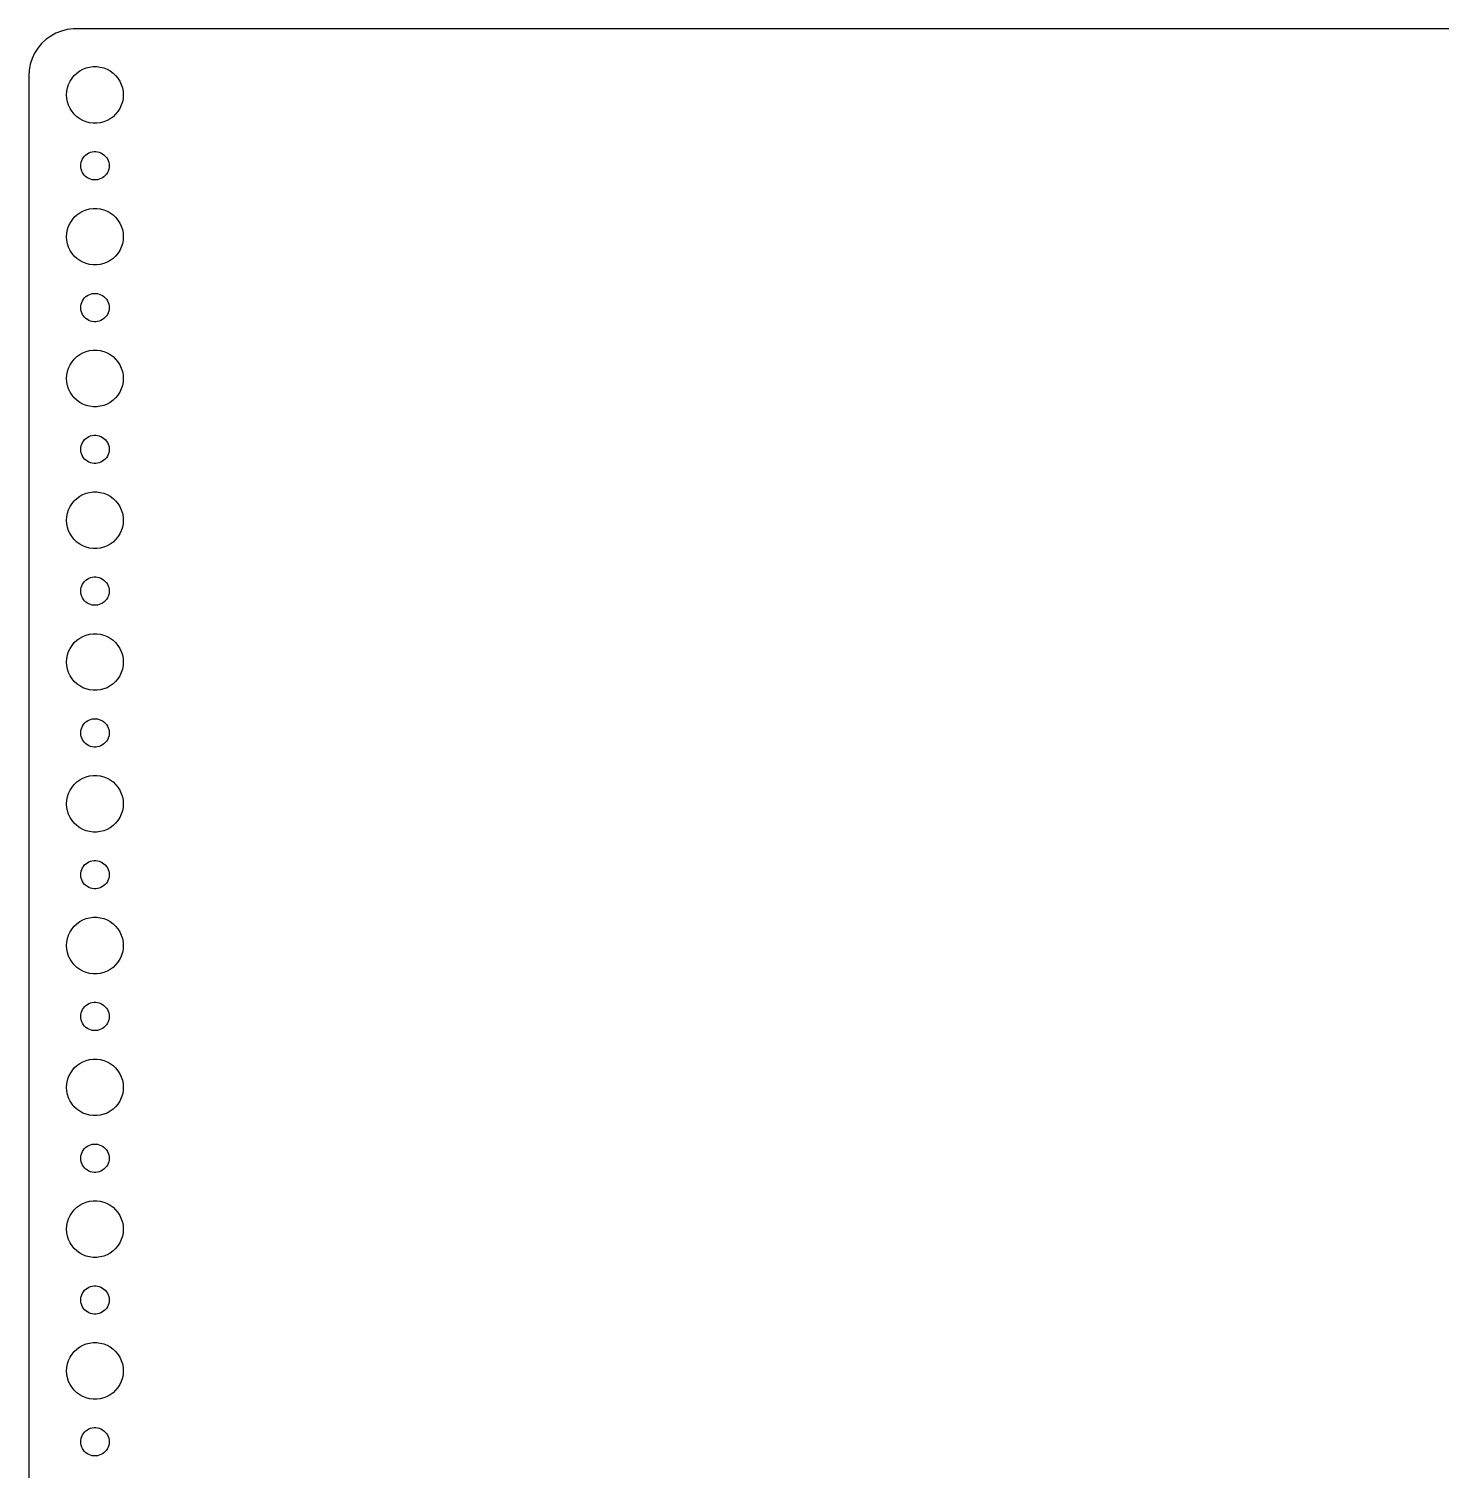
# Model space of a CAD drawing. Header units: metres. Extents: x -150 to 150, y -149 to 149.
# Drawn here: x -149.5 to 0, y -3 to 149.5 of the extents above; entities that cross this region are included whole.
import ezdxf

# ---------------------------------------------------------------- set-up
doc = ezdxf.new("R2010")
doc.units = ezdxf.units.M

msp = doc.modelspace()

# ---------------------------------------------------------------- linework, layer by layer
for p, q in [((-144.814, 149.49), (-145.437, 149.411)), ((144.814, 149.49), (-144.814, 149.49)), ((-148.145, 147.923), (-148.545, 147.439)), ((-147.687, 148.353), (-148.145, 147.923)), ((-147.179, 148.722), (-147.687, 148.353)), ((-146.629, 149.024), (-147.179, 148.722)), ((-146.045, 149.255), (-146.629, 149.024)), ((-145.437, 149.411), (-146.045, 149.255)), ((-148.882, 146.909), (-149.149, 146.341)), ((-148.545, 147.439), (-148.882, 146.909)), ((-149.461, 145.127), (-149.5, 144.5)), ((-149.343, 145.743), (-149.461, 145.127)), ((-149.149, 146.341), (-149.343, 145.743)), ((-144.412, 144.812), (-144.107, 145.033)), ((-144.107, 145.033), (-143.777, 145.214)), ((-143.777, 145.214), (-143.427, 145.353)), ((-143.427, 145.353), (-143.062, 145.447)), ((-143.062, 145.447), (-142.688, 145.494)), ((-142.688, 145.494), (-142.312, 145.494)), ((-142.312, 145.494), (-141.938, 145.447)), ((-141.938, 145.447), (-141.573, 145.353)), ((-141.573, 145.353), (-141.223, 145.214)), ((-141.223, 145.214), (-140.893, 145.033)), ((-140.893, 145.033), (-140.588, 144.812)), ((-149.5, 144.5), (-149.5, -144.5)), ((-145.406, 143.246), (-145.289, 143.604)), ((-145.289, 143.604), (-145.129, 143.945)), ((-145.129, 143.945), (-144.927, 144.263)), ((-144.927, 144.263), (-144.687, 144.554)), ((-144.687, 144.554), (-144.412, 144.812)), ((-140.588, 144.812), (-140.313, 144.554)), ((-140.313, 144.554), (-140.073, 144.263)), ((-140.073, 144.263), (-139.871, 143.945)), ((-139.871, 143.945), (-139.711, 143.604)), ((-139.711, 143.604), (-139.594, 143.246)), ((-145.5, 142.5), (-145.476, 142.876)), ((-145.476, 142.124), (-145.5, 142.5)), ((-145.476, 142.876), (-145.406, 143.246)), ((-145.406, 141.754), (-145.476, 142.124)), ((-139.594, 143.246), (-139.524, 142.876)), ((-139.524, 142.124), (-139.594, 141.754)), ((-139.524, 142.876), (-139.5, 142.5)), ((-139.5, 142.5), (-139.524, 142.124)), ((-145.289, 141.396), (-145.406, 141.754)), ((-145.129, 141.055), (-145.289, 141.396)), ((-144.927, 140.737), (-145.129, 141.055)), ((-144.687, 140.446), (-144.927, 140.737)), ((-144.412, 140.188), (-144.687, 140.446)), ((-140.313, 140.446), (-140.588, 140.188)), ((-140.073, 140.737), (-140.313, 140.446)), ((-139.871, 141.055), (-140.073, 140.737)), ((-139.711, 141.396), (-139.871, 141.055)), ((-139.594, 141.754), (-139.711, 141.396)), ((-144.107, 139.967), (-144.412, 140.188)), ((-143.777, 139.786), (-144.107, 139.967)), ((-143.427, 139.647), (-143.777, 139.786)), ((-143.062, 139.553), (-143.427, 139.647)), ((-142.688, 139.506), (-143.062, 139.553)), ((-142.312, 139.506), (-142.688, 139.506)), ((-141.938, 139.553), (-142.312, 139.506)), ((-141.573, 139.647), (-141.938, 139.553)), ((-141.223, 139.786), (-141.573, 139.647)), ((-140.893, 139.967), (-141.223, 139.786)), ((-140.588, 140.188), (-140.893, 139.967)), ((-143.895, 135.552), (-143.814, 135.723)), ((-143.814, 135.723), (-143.714, 135.882)), ((-143.714, 135.882), (-143.593, 136.027)), ((-143.593, 136.027), (-143.456, 136.156)), ((-143.456, 136.156), (-143.304, 136.266)), ((-143.304, 136.266), (-143.139, 136.357)), ((-143.139, 136.357), (-142.964, 136.427)), ((-142.964, 136.427), (-142.781, 136.473)), ((-142.781, 136.473), (-142.594, 136.497)), ((-142.594, 136.497), (-142.406, 136.497)), ((-142.406, 136.497), (-142.219, 136.473)), ((-142.219, 136.473), (-142.036, 136.427)), ((-142.036, 136.427), (-141.861, 136.357)), ((-141.861, 136.357), (-141.696, 136.266)), ((-141.696, 136.266), (-141.544, 136.156)), ((-141.544, 136.156), (-141.407, 136.027)), ((-141.407, 136.027), (-141.286, 135.882)), ((-141.286, 135.882), (-141.186, 135.723)), ((-141.186, 135.723), (-141.105, 135.552)), ((-144, 135), (-143.988, 135.188)), ((-143.988, 134.812), (-144, 135)), ((-143.988, 135.188), (-143.953, 135.373)), ((-143.953, 134.627), (-143.988, 134.812)), ((-143.953, 135.373), (-143.895, 135.552)), ((-143.895, 134.448), (-143.953, 134.627)), ((-143.814, 134.277), (-143.895, 134.448)), ((-143.714, 134.118), (-143.814, 134.277)), ((-141.186, 134.277), (-141.286, 134.118)), ((-141.105, 134.448), (-141.186, 134.277)), ((-141.105, 135.552), (-141.047, 135.373)), ((-141.047, 134.627), (-141.105, 134.448)), ((-141.047, 135.373), (-141.012, 135.188)), ((-141.012, 134.812), (-141.047, 134.627)), ((-141.012, 135.188), (-141, 135)), ((-141, 135), (-141.012, 134.812)), ((-143.593, 133.973), (-143.714, 134.118)), ((-143.456, 133.844), (-143.593, 133.973)), ((-143.304, 133.734), (-143.456, 133.844)), ((-143.139, 133.643), (-143.304, 133.734)), ((-142.964, 133.573), (-143.139, 133.643)), ((-142.781, 133.527), (-142.964, 133.573)), ((-142.594, 133.503), (-142.781, 133.527)), ((-142.406, 133.503), (-142.594, 133.503)), ((-142.219, 133.527), (-142.406, 133.503)), ((-142.036, 133.573), (-142.219, 133.527)), ((-141.861, 133.643), (-142.036, 133.573)), ((-141.696, 133.734), (-141.861, 133.643)), ((-141.544, 133.844), (-141.696, 133.734)), ((-141.407, 133.973), (-141.544, 133.844)), ((-141.286, 134.118), (-141.407, 133.973)), ((-144.687, 129.554), (-144.412, 129.812)), ((-144.412, 129.812), (-144.107, 130.033)), ((-144.107, 130.033), (-143.777, 130.214)), ((-143.777, 130.214), (-143.427, 130.353)), ((-143.427, 130.353), (-143.062, 130.447)), ((-143.062, 130.447), (-142.688, 130.494)), ((-142.688, 130.494), (-142.312, 130.494)), ((-142.312, 130.494), (-141.938, 130.447)), ((-141.938, 130.447), (-141.573, 130.353)), ((-141.573, 130.353), (-141.223, 130.214)), ((-141.223, 130.214), (-140.893, 130.033)), ((-140.893, 130.033), (-140.588, 129.812)), ((-140.588, 129.812), (-140.313, 129.554)), ((-145.476, 127.876), (-145.406, 128.246)), ((-145.406, 128.246), (-145.289, 128.604)), ((-145.289, 128.604), (-145.129, 128.945)), ((-145.129, 128.945), (-144.927, 129.263)), ((-144.927, 129.263), (-144.687, 129.554)), ((-140.313, 129.554), (-140.073, 129.263)), ((-140.073, 129.263), (-139.871, 128.945)), ((-139.871, 128.945), (-139.711, 128.604)), ((-139.711, 128.604), (-139.594, 128.246)), ((-139.594, 128.246), (-139.524, 127.876)), ((-145.5, 127.5), (-145.476, 127.876)), ((-145.476, 127.124), (-145.5, 127.5)), ((-145.406, 126.754), (-145.476, 127.124)), ((-145.289, 126.396), (-145.406, 126.754)), ((-139.594, 126.754), (-139.711, 126.396)), ((-139.524, 127.124), (-139.594, 126.754)), ((-139.524, 127.876), (-139.5, 127.5)), ((-139.5, 127.5), (-139.524, 127.124)), ((-145.129, 126.055), (-145.289, 126.396)), ((-144.927, 125.737), (-145.129, 126.055)), ((-144.687, 125.446), (-144.927, 125.737)), ((-144.412, 125.188), (-144.687, 125.446)), ((-144.107, 124.967), (-144.412, 125.188)), ((-140.588, 125.188), (-140.893, 124.967)), ((-140.313, 125.446), (-140.588, 125.188)), ((-140.073, 125.737), (-140.313, 125.446)), ((-139.871, 126.055), (-140.073, 125.737)), ((-139.711, 126.396), (-139.871, 126.055)), ((-143.777, 124.786), (-144.107, 124.967)), ((-143.427, 124.647), (-143.777, 124.786)), ((-143.062, 124.553), (-143.427, 124.647)), ((-142.688, 124.506), (-143.062, 124.553)), ((-142.312, 124.506), (-142.688, 124.506)), ((-141.938, 124.553), (-142.312, 124.506)), ((-141.573, 124.647), (-141.938, 124.553)), ((-141.223, 124.786), (-141.573, 124.647)), ((-140.893, 124.967), (-141.223, 124.786)), ((-143.953, 120.373), (-143.895, 120.552)), ((-143.895, 120.552), (-143.814, 120.723)), ((-143.814, 120.723), (-143.714, 120.882)), ((-143.714, 120.882), (-143.593, 121.027)), ((-143.593, 121.027), (-143.456, 121.156)), ((-143.456, 121.156), (-143.304, 121.266)), ((-143.304, 121.266), (-143.139, 121.357)), ((-143.139, 121.357), (-142.964, 121.427)), ((-142.964, 121.427), (-142.781, 121.473)), ((-142.781, 121.473), (-142.594, 121.497)), ((-142.594, 121.497), (-142.406, 121.497)), ((-142.406, 121.497), (-142.219, 121.473)), ((-142.219, 121.473), (-142.036, 121.427)), ((-142.036, 121.427), (-141.861, 121.357)), ((-141.861, 121.357), (-141.696, 121.266)), ((-141.696, 121.266), (-141.544, 121.156)), ((-141.544, 121.156), (-141.407, 121.027)), ((-141.407, 121.027), (-141.286, 120.882)), ((-141.286, 120.882), (-141.186, 120.723)), ((-141.186, 120.723), (-141.105, 120.552)), ((-141.105, 120.552), (-141.047, 120.373)), ((-144, 120), (-143.988, 120.188)), ((-143.988, 119.812), (-144, 120)), ((-143.988, 120.188), (-143.953, 120.373)), ((-143.953, 119.627), (-143.988, 119.812)), ((-143.895, 119.448), (-143.953, 119.627)), ((-143.814, 119.277), (-143.895, 119.448)), ((-143.714, 119.118), (-143.814, 119.277)), ((-143.593, 118.973), (-143.714, 119.118)), ((-143.456, 118.844), (-143.593, 118.973)), ((-141.407, 118.973), (-141.544, 118.844)), ((-141.286, 119.118), (-141.407, 118.973)), ((-141.186, 119.277), (-141.286, 119.118)), ((-141.105, 119.448), (-141.186, 119.277)), ((-141.047, 119.627), (-141.105, 119.448)), ((-141.047, 120.373), (-141.012, 120.188)), ((-141.012, 119.812), (-141.047, 119.627)), ((-141.012, 120.188), (-141, 120)), ((-141, 120), (-141.012, 119.812)), ((-143.304, 118.734), (-143.456, 118.844)), ((-143.139, 118.643), (-143.304, 118.734)), ((-142.964, 118.573), (-143.139, 118.643)), ((-142.781, 118.527), (-142.964, 118.573)), ((-142.594, 118.503), (-142.781, 118.527)), ((-142.406, 118.503), (-142.594, 118.503)), ((-142.219, 118.527), (-142.406, 118.503)), ((-142.036, 118.573), (-142.219, 118.527)), ((-141.861, 118.643), (-142.036, 118.573)), ((-141.696, 118.734), (-141.861, 118.643)), ((-141.544, 118.844), (-141.696, 118.734)), ((-144.927, 114.263), (-144.687, 114.554)), ((-144.687, 114.554), (-144.412, 114.812)), ((-144.412, 114.812), (-144.107, 115.033)), ((-144.107, 115.033), (-143.777, 115.214)), ((-143.777, 115.214), (-143.427, 115.353)), ((-143.427, 115.353), (-143.062, 115.447)), ((-143.062, 115.447), (-142.688, 115.494)), ((-142.688, 115.494), (-142.312, 115.494)), ((-142.312, 115.494), (-141.938, 115.447)), ((-141.938, 115.447), (-141.573, 115.353)), ((-141.573, 115.353), (-141.223, 115.214)), ((-141.223, 115.214), (-140.893, 115.033)), ((-140.893, 115.033), (-140.588, 114.812)), ((-140.588, 114.812), (-140.313, 114.554)), ((-140.313, 114.554), (-140.073, 114.263)), ((-145.5, 112.5), (-145.476, 112.876)), ((-145.476, 112.876), (-145.406, 113.246)), ((-145.406, 113.246), (-145.289, 113.604)), ((-145.289, 113.604), (-145.129, 113.945)), ((-145.129, 113.945), (-144.927, 114.263)), ((-140.073, 114.263), (-139.871, 113.945)), ((-139.871, 113.945), (-139.711, 113.604)), ((-139.711, 113.604), (-139.594, 113.246)), ((-139.594, 113.246), (-139.524, 112.876)), ((-139.524, 112.876), (-139.5, 112.5)), ((-145.476, 112.124), (-145.5, 112.5)), ((-145.406, 111.754), (-145.476, 112.124)), ((-145.289, 111.396), (-145.406, 111.754)), ((-145.129, 111.055), (-145.289, 111.396)), ((-139.711, 111.396), (-139.871, 111.055)), ((-139.594, 111.754), (-139.711, 111.396)), ((-139.524, 112.124), (-139.594, 111.754)), ((-139.5, 112.5), (-139.524, 112.124)), ((-144.927, 110.737), (-145.129, 111.055)), ((-144.687, 110.446), (-144.927, 110.737)), ((-144.412, 110.188), (-144.687, 110.446)), ((-144.107, 109.967), (-144.412, 110.188)), ((-143.777, 109.786), (-144.107, 109.967)), ((-140.893, 109.967), (-141.223, 109.786)), ((-140.588, 110.188), (-140.893, 109.967)), ((-140.313, 110.446), (-140.588, 110.188)), ((-140.073, 110.737), (-140.313, 110.446)), ((-139.871, 111.055), (-140.073, 110.737)), ((-143.427, 109.647), (-143.777, 109.786)), ((-143.062, 109.553), (-143.427, 109.647)), ((-142.688, 109.506), (-143.062, 109.553)), ((-142.312, 109.506), (-142.688, 109.506)), ((-141.938, 109.553), (-142.312, 109.506)), ((-141.573, 109.647), (-141.938, 109.553)), ((-141.223, 109.786), (-141.573, 109.647)), ((-143.988, 105.188), (-143.953, 105.373)), ((-143.953, 105.373), (-143.895, 105.552)), ((-143.895, 105.552), (-143.814, 105.723)), ((-143.814, 105.723), (-143.714, 105.882)), ((-143.714, 105.882), (-143.593, 106.027)), ((-143.593, 106.027), (-143.456, 106.156)), ((-143.456, 106.156), (-143.304, 106.266)), ((-143.304, 106.266), (-143.139, 106.357)), ((-143.139, 106.357), (-142.964, 106.427)), ((-142.964, 106.427), (-142.781, 106.473)), ((-142.781, 106.473), (-142.594, 106.497)), ((-142.594, 106.497), (-142.406, 106.497)), ((-142.406, 106.497), (-142.219, 106.473)), ((-142.219, 106.473), (-142.036, 106.427)), ((-142.036, 106.427), (-141.861, 106.357)), ((-141.861, 106.357), (-141.696, 106.266)), ((-141.696, 106.266), (-141.544, 106.156)), ((-141.544, 106.156), (-141.407, 106.027)), ((-141.407, 106.027), (-141.286, 105.882)), ((-141.286, 105.882), (-141.186, 105.723)), ((-141.186, 105.723), (-141.105, 105.552)), ((-141.105, 105.552), (-141.047, 105.373)), ((-141.047, 105.373), (-141.012, 105.188)), ((-144, 105), (-143.988, 105.188)), ((-143.988, 104.812), (-144, 105)), ((-143.953, 104.627), (-143.988, 104.812)), ((-143.895, 104.448), (-143.953, 104.627)), ((-143.814, 104.277), (-143.895, 104.448)), ((-143.714, 104.118), (-143.814, 104.277)), ((-143.593, 103.973), (-143.714, 104.118)), ((-143.456, 103.844), (-143.593, 103.973)), ((-143.304, 103.734), (-143.456, 103.844)), ((-143.139, 103.643), (-143.304, 103.734)), ((-141.696, 103.734), (-141.861, 103.643)), ((-141.544, 103.844), (-141.696, 103.734)), ((-141.407, 103.973), (-141.544, 103.844)), ((-141.286, 104.118), (-141.407, 103.973)), ((-141.186, 104.277), (-141.286, 104.118)), ((-141.105, 104.448), (-141.186, 104.277)), ((-141.047, 104.627), (-141.105, 104.448)), ((-141.012, 104.812), (-141.047, 104.627)), ((-141.012, 105.188), (-141, 105)), ((-141, 105), (-141.012, 104.812)), ((-142.964, 103.573), (-143.139, 103.643)), ((-142.781, 103.527), (-142.964, 103.573)), ((-142.594, 103.503), (-142.781, 103.527)), ((-142.406, 103.503), (-142.594, 103.503)), ((-142.219, 103.527), (-142.406, 103.503)), ((-142.036, 103.573), (-142.219, 103.527)), ((-141.861, 103.643), (-142.036, 103.573)), ((-145.129, 98.9453), (-144.927, 99.2634)), ((-144.927, 99.2634), (-144.687, 99.5536)), ((-144.687, 99.5536), (-144.412, 99.8115)), ((-144.412, 99.8115), (-144.107, 100.033)), ((-144.107, 100.033), (-143.777, 100.214)), ((-143.777, 100.214), (-143.427, 100.353)), ((-143.427, 100.353), (-143.062, 100.447)), ((-143.062, 100.447), (-142.688, 100.494)), ((-142.688, 100.494), (-142.312, 100.494)), ((-142.312, 100.494), (-141.938, 100.447)), ((-141.938, 100.447), (-141.573, 100.353)), ((-141.573, 100.353), (-141.223, 100.214)), ((-141.223, 100.214), (-140.893, 100.033)), ((-140.893, 100.033), (-140.588, 99.8115)), ((-140.588, 99.8115), (-140.313, 99.5536)), ((-140.313, 99.5536), (-140.073, 99.2634)), ((-140.073, 99.2634), (-139.871, 98.9453)), ((-145.5, 97.5), (-145.476, 97.876)), ((-145.476, 97.876), (-145.406, 98.2461)), ((-145.406, 98.2461), (-145.289, 98.6044)), ((-145.289, 98.6044), (-145.129, 98.9453)), ((-139.871, 98.9453), (-139.711, 98.6044)), ((-139.711, 98.6044), (-139.594, 98.2461)), ((-139.594, 98.2461), (-139.524, 97.876)), ((-139.524, 97.876), (-139.5, 97.5)), ((-145.476, 97.124), (-145.5, 97.5)), ((-145.406, 96.7539), (-145.476, 97.124)), ((-145.289, 96.3956), (-145.406, 96.7539)), ((-145.129, 96.0547), (-145.289, 96.3956)), ((-139.711, 96.3956), (-139.871, 96.0547)), ((-139.594, 96.7539), (-139.711, 96.3956)), ((-139.524, 97.124), (-139.594, 96.7539)), ((-139.5, 97.5), (-139.524, 97.124)), ((-144.927, 95.7366), (-145.129, 96.0547)), ((-144.687, 95.4464), (-144.927, 95.7366)), ((-144.412, 95.1885), (-144.687, 95.4464)), ((-144.107, 94.967), (-144.412, 95.1885)), ((-143.777, 94.7855), (-144.107, 94.967)), ((-143.427, 94.6468), (-143.777, 94.7855)), ((-143.062, 94.5531), (-143.427, 94.6468)), ((-142.688, 94.5059), (-143.062, 94.5531)), ((-141.938, 94.5531), (-142.312, 94.5059)), ((-141.573, 94.6468), (-141.938, 94.5531)), ((-141.223, 94.7855), (-141.573, 94.6468)), ((-140.893, 94.967), (-141.223, 94.7855)), ((-140.588, 95.1885), (-140.893, 94.967)), ((-140.313, 95.4464), (-140.588, 95.1885)), ((-140.073, 95.7366), (-140.313, 95.4464)), ((-139.871, 96.0547), (-140.073, 95.7366)), ((-142.312, 94.5059), (-142.688, 94.5059)), ((-142.781, 91.4734), (-142.594, 91.497)), ((-142.594, 91.497), (-142.406, 91.497)), ((-142.406, 91.497), (-142.219, 91.4734)), ((-144, 90), (-143.988, 90.188)), ((-143.988, 89.812), (-144, 90)), ((-143.988, 90.188), (-143.953, 90.373)), ((-143.953, 90.373), (-143.895, 90.5522)), ((-143.895, 90.5522), (-143.814, 90.7226)), ((-143.814, 90.7226), (-143.714, 90.8817)), ((-143.714, 90.8817), (-143.593, 91.0268)), ((-143.593, 91.0268), (-143.456, 91.1558)), ((-143.456, 91.1558), (-143.304, 91.2665)), ((-143.304, 91.2665), (-143.139, 91.3572)), ((-143.139, 91.3572), (-142.964, 91.4266)), ((-142.964, 91.4266), (-142.781, 91.4734)), ((-142.219, 91.4734), (-142.036, 91.4266)), ((-142.036, 91.4266), (-141.861, 91.3572)), ((-141.861, 91.3572), (-141.696, 91.2665)), ((-141.696, 91.2665), (-141.544, 91.1558)), ((-141.544, 91.1558), (-141.407, 91.0268)), ((-141.407, 91.0268), (-141.286, 90.8817)), ((-141.286, 90.8817), (-141.186, 90.7226)), ((-141.186, 90.7226), (-141.105, 90.5522)), ((-141.105, 90.5522), (-141.047, 90.373)), ((-141.047, 90.373), (-141.012, 90.188)), ((-141.012, 90.188), (-141, 90)), ((-141, 90), (-141.012, 89.812)), ((-143.953, 89.627), (-143.988, 89.812)), ((-143.895, 89.4478), (-143.953, 89.627)), ((-143.814, 89.2774), (-143.895, 89.4478)), ((-143.714, 89.1183), (-143.814, 89.2774)), ((-143.593, 88.9732), (-143.714, 89.1183)), ((-143.456, 88.8442), (-143.593, 88.9732)), ((-143.304, 88.7335), (-143.456, 88.8442)), ((-143.139, 88.6428), (-143.304, 88.7335)), ((-142.964, 88.5734), (-143.139, 88.6428)), ((-142.781, 88.5266), (-142.964, 88.5734)), ((-142.594, 88.503), (-142.781, 88.5266)), ((-142.406, 88.503), (-142.594, 88.503)), ((-142.219, 88.5266), (-142.406, 88.503)), ((-142.036, 88.5734), (-142.219, 88.5266)), ((-141.861, 88.6428), (-142.036, 88.5734)), ((-141.696, 88.7335), (-141.861, 88.6428)), ((-141.544, 88.8442), (-141.696, 88.7335)), ((-141.407, 88.9732), (-141.544, 88.8442)), ((-141.286, 89.1183), (-141.407, 88.9732)), ((-141.186, 89.2774), (-141.286, 89.1183)), ((-141.105, 89.4478), (-141.186, 89.2774)), ((-141.047, 89.627), (-141.105, 89.4478)), ((-141.012, 89.812), (-141.047, 89.627)), ((-143.427, 85.3532), (-143.062, 85.4469)), ((-143.062, 85.4469), (-142.688, 85.4941)), ((-142.688, 85.4941), (-142.312, 85.4941)), ((-142.312, 85.4941), (-141.938, 85.4469)), ((-141.938, 85.4469), (-141.573, 85.3532)), ((-145.289, 83.6044), (-145.129, 83.9453)), ((-145.129, 83.9453), (-144.927, 84.2634)), ((-144.927, 84.2634), (-144.687, 84.5536)), ((-144.687, 84.5536), (-144.412, 84.8115)), ((-144.412, 84.8115), (-144.107, 85.033)), ((-144.107, 85.033), (-143.777, 85.2145)), ((-143.777, 85.2145), (-143.427, 85.3532)), ((-141.573, 85.3532), (-141.223, 85.2145)), ((-141.223, 85.2145), (-140.893, 85.033)), ((-140.893, 85.033), (-140.588, 84.8115)), ((-140.588, 84.8115), (-140.313, 84.5536)), ((-140.313, 84.5536), (-140.073, 84.2634)), ((-140.073, 84.2634), (-139.871, 83.9453)), ((-139.871, 83.9453), (-139.711, 83.6044)), ((-145.5, 82.5), (-145.476, 82.876)), ((-145.476, 82.124), (-145.5, 82.5)), ((-145.476, 82.876), (-145.406, 83.2461)), ((-145.406, 83.2461), (-145.289, 83.6044)), ((-139.711, 83.6044), (-139.594, 83.2461)), ((-139.594, 83.2461), (-139.524, 82.876)), ((-139.524, 82.876), (-139.5, 82.5)), ((-139.5, 82.5), (-139.524, 82.124)), ((-145.406, 81.7539), (-145.476, 82.124)), ((-145.289, 81.3956), (-145.406, 81.7539)), ((-145.129, 81.0547), (-145.289, 81.3956)), ((-144.927, 80.7366), (-145.129, 81.0547)), ((-139.871, 81.0547), (-140.073, 80.7366)), ((-139.711, 81.3956), (-139.871, 81.0547)), ((-139.594, 81.7539), (-139.711, 81.3956)), ((-139.524, 82.124), (-139.594, 81.7539)), ((-144.687, 80.4464), (-144.927, 80.7366)), ((-144.412, 80.1885), (-144.687, 80.4464)), ((-144.107, 79.967), (-144.412, 80.1885)), ((-143.777, 79.7855), (-144.107, 79.967)), ((-143.427, 79.6468), (-143.777, 79.7855)), ((-143.062, 79.5531), (-143.427, 79.6468)), ((-142.688, 79.5059), (-143.062, 79.5531)), ((-142.312, 79.5059), (-142.688, 79.5059)), ((-141.938, 79.5531), (-142.312, 79.5059)), ((-141.573, 79.6468), (-141.938, 79.5531)), ((-141.223, 79.7855), (-141.573, 79.6468)), ((-140.893, 79.967), (-141.223, 79.7855)), ((-140.588, 80.1885), (-140.893, 79.967)), ((-140.313, 80.4464), (-140.588, 80.1885)), ((-140.073, 80.7366), (-140.313, 80.4464)), ((-143.456, 76.1558), (-143.304, 76.2665)), ((-143.304, 76.2665), (-143.139, 76.3572)), ((-143.139, 76.3572), (-142.964, 76.4266)), ((-142.964, 76.4266), (-142.781, 76.4734)), ((-142.781, 76.4734), (-142.594, 76.497)), ((-142.594, 76.497), (-142.406, 76.497)), ((-142.406, 76.497), (-142.219, 76.4734)), ((-142.219, 76.4734), (-142.036, 76.4266)), ((-142.036, 76.4266), (-141.861, 76.3572)), ((-141.861, 76.3572), (-141.696, 76.2665)), ((-141.696, 76.2665), (-141.544, 76.1558)), ((-144, 75), (-143.988, 75.188)), ((-143.988, 74.812), (-144, 75)), ((-143.988, 75.188), (-143.953, 75.373)), ((-143.953, 74.627), (-143.988, 74.812)), ((-143.953, 75.373), (-143.895, 75.5522)), ((-143.895, 75.5522), (-143.814, 75.7226)), ((-143.814, 75.7226), (-143.714, 75.8817)), ((-143.714, 75.8817), (-143.593, 76.0268)), ((-143.593, 76.0268), (-143.456, 76.1558)), ((-141.544, 76.1558), (-141.407, 76.0268)), ((-141.407, 76.0268), (-141.286, 75.8817)), ((-141.286, 75.8817), (-141.186, 75.7226)), ((-141.186, 75.7226), (-141.105, 75.5522)), ((-141.105, 75.5522), (-141.047, 75.373)), ((-141.047, 75.373), (-141.012, 75.188)), ((-141.012, 74.812), (-141.047, 74.627)), ((-141.012, 75.188), (-141, 75)), ((-141, 75), (-141.012, 74.812)), ((-143.895, 74.4478), (-143.953, 74.627)), ((-143.814, 74.2774), (-143.895, 74.4478)), ((-143.714, 74.1183), (-143.814, 74.2774)), ((-143.593, 73.9732), (-143.714, 74.1183)), ((-143.456, 73.8442), (-143.593, 73.9732)), ((-143.304, 73.7335), (-143.456, 73.8442)), ((-143.139, 73.6428), (-143.304, 73.7335)), ((-142.964, 73.5734), (-143.139, 73.6428)), ((-142.781, 73.5266), (-142.964, 73.5734)), ((-142.594, 73.503), (-142.781, 73.5266)), ((-142.406, 73.503), (-142.594, 73.503)), ((-142.219, 73.5266), (-142.406, 73.503)), ((-142.036, 73.5734), (-142.219, 73.5266)), ((-141.861, 73.6428), (-142.036, 73.5734)), ((-141.696, 73.7335), (-141.861, 73.6428)), ((-141.544, 73.8442), (-141.696, 73.7335)), ((-141.407, 73.9732), (-141.544, 73.8442)), ((-141.286, 74.1183), (-141.407, 73.9732)), ((-141.186, 74.2774), (-141.286, 74.1183)), ((-141.105, 74.4478), (-141.186, 74.2774)), ((-141.047, 74.627), (-141.105, 74.4478)), ((-144.107, 70.033), (-143.777, 70.2145)), ((-143.777, 70.2145), (-143.427, 70.3532)), ((-143.427, 70.3532), (-143.062, 70.4469)), ((-143.062, 70.4469), (-142.688, 70.4941)), ((-142.688, 70.4941), (-142.312, 70.4941)), ((-142.312, 70.4941), (-141.938, 70.4469)), ((-141.938, 70.4469), (-141.573, 70.3532)), ((-141.573, 70.3532), (-141.223, 70.2145)), ((-141.223, 70.2145), (-140.893, 70.033)), ((-145.289, 68.6044), (-145.129, 68.9453)), ((-145.129, 68.9453), (-144.927, 69.2634)), ((-144.927, 69.2634), (-144.687, 69.5536)), ((-144.687, 69.5536), (-144.412, 69.8115)), ((-144.412, 69.8115), (-144.107, 70.033)), ((-140.893, 70.033), (-140.588, 69.8115)), ((-140.588, 69.8115), (-140.313, 69.5536)), ((-140.313, 69.5536), (-140.073, 69.2634)), ((-140.073, 69.2634), (-139.871, 68.9453)), ((-139.871, 68.9453), (-139.711, 68.6044)), ((-145.5, 67.5), (-145.476, 67.876)), ((-145.476, 67.124), (-145.5, 67.5)), ((-145.476, 67.876), (-145.406, 68.2461)), ((-145.406, 66.7539), (-145.476, 67.124)), ((-145.406, 68.2461), (-145.289, 68.6044)), ((-139.711, 68.6044), (-139.594, 68.2461)), ((-139.594, 68.2461), (-139.524, 67.876)), ((-139.524, 67.124), (-139.594, 66.7539)), ((-139.524, 67.876), (-139.5, 67.5)), ((-139.5, 67.5), (-139.524, 67.124)), ((-145.289, 66.3956), (-145.406, 66.7539)), ((-145.129, 66.0547), (-145.289, 66.3956)), ((-144.927, 65.7366), (-145.129, 66.0547)), ((-144.687, 65.4464), (-144.927, 65.7366)), ((-140.073, 65.7366), (-140.313, 65.4464)), ((-139.871, 66.0547), (-140.073, 65.7366)), ((-139.711, 66.3956), (-139.871, 66.0547)), ((-139.594, 66.7539), (-139.711, 66.3956)), ((-144.412, 65.1885), (-144.687, 65.4464)), ((-144.107, 64.967), (-144.412, 65.1885)), ((-143.777, 64.7855), (-144.107, 64.967)), ((-143.427, 64.6468), (-143.777, 64.7855)), ((-143.062, 64.5531), (-143.427, 64.6468)), ((-142.688, 64.5059), (-143.062, 64.5531)), ((-142.312, 64.5059), (-142.688, 64.5059)), ((-141.938, 64.5531), (-142.312, 64.5059)), ((-141.573, 64.6468), (-141.938, 64.5531)), ((-141.223, 64.7855), (-141.573, 64.6468)), ((-140.893, 64.967), (-141.223, 64.7855)), ((-140.588, 65.1885), (-140.893, 64.967)), ((-140.313, 65.4464), (-140.588, 65.1885)), ((-143.714, 60.8817), (-143.593, 61.0268)), ((-143.593, 61.0268), (-143.456, 61.1558)), ((-143.456, 61.1558), (-143.304, 61.2665)), ((-143.304, 61.2665), (-143.139, 61.3572)), ((-143.139, 61.3572), (-142.964, 61.4266)), ((-142.964, 61.4266), (-142.781, 61.4734)), ((-142.781, 61.4734), (-142.594, 61.497)), ((-142.594, 61.497), (-142.406, 61.497)), ((-142.406, 61.497), (-142.219, 61.4734)), ((-142.219, 61.4734), (-142.036, 61.4266)), ((-142.036, 61.4266), (-141.861, 61.3572)), ((-141.861, 61.3572), (-141.696, 61.2665)), ((-141.696, 61.2665), (-141.544, 61.1558)), ((-141.544, 61.1558), (-141.407, 61.0268)), ((-141.407, 61.0268), (-141.286, 60.8817)), ((-144, 60), (-143.988, 60.188)), ((-143.988, 59.812), (-144, 60)), ((-143.988, 60.188), (-143.953, 60.373)), ((-143.953, 59.627), (-143.988, 59.812)), ((-143.953, 60.373), (-143.895, 60.5522)), ((-143.895, 59.4478), (-143.953, 59.627)), ((-143.895, 60.5522), (-143.814, 60.7226)), ((-143.814, 60.7226), (-143.714, 60.8817)), ((-141.286, 60.8817), (-141.186, 60.7226)), ((-141.186, 60.7226), (-141.105, 60.5522)), ((-141.105, 60.5522), (-141.047, 60.373)), ((-141.047, 59.627), (-141.105, 59.4478)), ((-141.047, 60.373), (-141.012, 60.188)), ((-141.012, 59.812), (-141.047, 59.627)), ((-141.012, 60.188), (-141, 60)), ((-141, 60), (-141.012, 59.812)), ((-143.814, 59.2774), (-143.895, 59.4478)), ((-143.714, 59.1183), (-143.814, 59.2774)), ((-143.593, 58.9732), (-143.714, 59.1183)), ((-143.456, 58.8442), (-143.593, 58.9732)), ((-143.304, 58.7335), (-143.456, 58.8442)), ((-143.139, 58.6428), (-143.304, 58.7335)), ((-142.964, 58.5734), (-143.139, 58.6428)), ((-142.781, 58.5266), (-142.964, 58.5734)), ((-142.594, 58.503), (-142.781, 58.5266)), ((-142.406, 58.503), (-142.594, 58.503)), ((-142.219, 58.5266), (-142.406, 58.503)), ((-142.036, 58.5734), (-142.219, 58.5266)), ((-141.861, 58.6428), (-142.036, 58.5734)), ((-141.696, 58.7335), (-141.861, 58.6428)), ((-141.544, 58.8442), (-141.696, 58.7335)), ((-141.407, 58.9732), (-141.544, 58.8442)), ((-141.286, 59.1183), (-141.407, 58.9732)), ((-141.186, 59.2774), (-141.286, 59.1183)), ((-141.105, 59.4478), (-141.186, 59.2774)), ((-144.412, 54.8115), (-144.107, 55.033)), ((-144.107, 55.033), (-143.777, 55.2145)), ((-143.777, 55.2145), (-143.427, 55.3532)), ((-143.427, 55.3532), (-143.062, 55.4469)), ((-143.062, 55.4469), (-142.688, 55.4941)), ((-142.688, 55.4941), (-142.312, 55.4941)), ((-142.312, 55.4941), (-141.938, 55.4469)), ((-141.938, 55.4469), (-141.573, 55.3532)), ((-141.573, 55.3532), (-141.223, 55.2145)), ((-141.223, 55.2145), (-140.893, 55.033)), ((-140.893, 55.033), (-140.588, 54.8115)), ((-145.406, 53.2461), (-145.289, 53.6044)), ((-145.289, 53.6044), (-145.129, 53.9453)), ((-145.129, 53.9453), (-144.927, 54.2634)), ((-144.927, 54.2634), (-144.687, 54.5536)), ((-144.687, 54.5536), (-144.412, 54.8115)), ((-140.588, 54.8115), (-140.313, 54.5536)), ((-140.313, 54.5536), (-140.073, 54.2634)), ((-140.073, 54.2634), (-139.871, 53.9453)), ((-139.871, 53.9453), (-139.711, 53.6044)), ((-139.711, 53.6044), (-139.594, 53.2461)), ((-145.5, 52.5), (-145.476, 52.876)), ((-145.476, 52.124), (-145.5, 52.5)), ((-145.476, 52.876), (-145.406, 53.2461)), ((-145.406, 51.7539), (-145.476, 52.124)), ((-139.594, 53.2461), (-139.524, 52.876)), ((-139.524, 52.124), (-139.594, 51.7539)), ((-139.524, 52.876), (-139.5, 52.5)), ((-139.5, 52.5), (-139.524, 52.124)), ((-145.289, 51.3956), (-145.406, 51.7539)), ((-145.129, 51.0547), (-145.289, 51.3956)), ((-144.927, 50.7366), (-145.129, 51.0547)), ((-144.687, 50.4464), (-144.927, 50.7366)), ((-144.412, 50.1885), (-144.687, 50.4464)), ((-140.313, 50.4464), (-140.588, 50.1885)), ((-140.073, 50.7366), (-140.313, 50.4464)), ((-139.871, 51.0547), (-140.073, 50.7366)), ((-139.711, 51.3956), (-139.871, 51.0547)), ((-139.594, 51.7539), (-139.711, 51.3956)), ((-144.107, 49.967), (-144.412, 50.1885)), ((-143.777, 49.7855), (-144.107, 49.967)), ((-143.427, 49.6468), (-143.777, 49.7855)), ((-143.062, 49.5531), (-143.427, 49.6468)), ((-142.688, 49.5059), (-143.062, 49.5531)), ((-142.312, 49.5059), (-142.688, 49.5059)), ((-141.938, 49.5531), (-142.312, 49.5059)), ((-141.573, 49.6468), (-141.938, 49.5531)), ((-141.223, 49.7855), (-141.573, 49.6468)), ((-140.893, 49.967), (-141.223, 49.7855)), ((-140.588, 50.1885), (-140.893, 49.967)), ((-143.814, 45.7226), (-143.714, 45.8817)), ((-143.714, 45.8817), (-143.593, 46.0268)), ((-143.593, 46.0268), (-143.456, 46.1558)), ((-143.456, 46.1558), (-143.304, 46.2665)), ((-143.304, 46.2665), (-143.139, 46.3572)), ((-143.139, 46.3572), (-142.964, 46.4266)), ((-142.964, 46.4266), (-142.781, 46.4734)), ((-142.781, 46.4734), (-142.594, 46.497)), ((-142.594, 46.497), (-142.406, 46.497)), ((-142.406, 46.497), (-142.219, 46.4734)), ((-142.219, 46.4734), (-142.036, 46.4266)), ((-142.036, 46.4266), (-141.861, 46.3572)), ((-141.861, 46.3572), (-141.696, 46.2665)), ((-141.696, 46.2665), (-141.544, 46.1558)), ((-141.544, 46.1558), (-141.407, 46.0268)), ((-141.407, 46.0268), (-141.286, 45.8817)), ((-141.286, 45.8817), (-141.186, 45.7226)), ((-144, 45), (-143.988, 45.188)), ((-143.988, 44.812), (-144, 45)), ((-143.988, 45.188), (-143.953, 45.373)), ((-143.953, 44.627), (-143.988, 44.812)), ((-143.953, 45.373), (-143.895, 45.5522)), ((-143.895, 44.4478), (-143.953, 44.627)), ((-143.895, 45.5522), (-143.814, 45.7226)), ((-143.814, 44.2774), (-143.895, 44.4478)), ((-143.714, 44.1183), (-143.814, 44.2774)), ((-141.186, 44.2774), (-141.286, 44.1183)), ((-141.186, 45.7226), (-141.105, 45.5522)), ((-141.105, 44.4478), (-141.186, 44.2774)), ((-141.105, 45.5522), (-141.047, 45.373)), ((-141.047, 44.627), (-141.105, 44.4478)), ((-141.047, 45.373), (-141.012, 45.188)), ((-141.012, 44.812), (-141.047, 44.627)), ((-141.012, 45.188), (-141, 45)), ((-141, 45), (-141.012, 44.812)), ((-143.593, 43.9732), (-143.714, 44.1183)), ((-143.456, 43.8442), (-143.593, 43.9732)), ((-143.304, 43.7335), (-143.456, 43.8442)), ((-143.139, 43.6428), (-143.304, 43.7335)), ((-142.964, 43.5734), (-143.139, 43.6428)), ((-142.781, 43.5266), (-142.964, 43.5734)), ((-142.594, 43.503), (-142.781, 43.5266)), ((-142.406, 43.503), (-142.594, 43.503)), ((-142.219, 43.5266), (-142.406, 43.503)), ((-142.036, 43.5734), (-142.219, 43.5266)), ((-141.861, 43.6428), (-142.036, 43.5734)), ((-141.696, 43.7335), (-141.861, 43.6428)), ((-141.544, 43.8442), (-141.696, 43.7335)), ((-141.407, 43.9732), (-141.544, 43.8442)), ((-141.286, 44.1183), (-141.407, 43.9732)), ((-144.687, 39.5536), (-144.412, 39.8115)), ((-144.412, 39.8115), (-144.107, 40.033)), ((-144.107, 40.033), (-143.777, 40.2145)), ((-143.777, 40.2145), (-143.427, 40.3532)), ((-143.427, 40.3532), (-143.062, 40.4469)), ((-143.062, 40.4469), (-142.688, 40.4941)), ((-142.688, 40.4941), (-142.312, 40.4941)), ((-142.312, 40.4941), (-141.938, 40.4469)), ((-141.938, 40.4469), (-141.573, 40.3532)), ((-141.573, 40.3532), (-141.223, 40.2145)), ((-141.223, 40.2145), (-140.893, 40.033)), ((-140.893, 40.033), (-140.588, 39.8115)), ((-140.588, 39.8115), (-140.313, 39.5536)), ((-145.476, 37.876), (-145.406, 38.2461)), ((-145.406, 38.2461), (-145.289, 38.6044)), ((-145.289, 38.6044), (-145.129, 38.9453)), ((-145.129, 38.9453), (-144.927, 39.2634)), ((-144.927, 39.2634), (-144.687, 39.5536)), ((-140.313, 39.5536), (-140.073, 39.2634)), ((-140.073, 39.2634), (-139.871, 38.9453)), ((-139.871, 38.9453), (-139.711, 38.6044)), ((-139.711, 38.6044), (-139.594, 38.2461)), ((-139.594, 38.2461), (-139.524, 37.876)), ((-145.5, 37.5), (-145.476, 37.876)), ((-145.476, 37.124), (-145.5, 37.5)), ((-145.406, 36.7539), (-145.476, 37.124)), ((-145.289, 36.3956), (-145.406, 36.7539)), ((-139.594, 36.7539), (-139.711, 36.3956)), ((-139.524, 37.124), (-139.594, 36.7539)), ((-139.524, 37.876), (-139.5, 37.5)), ((-139.5, 37.5), (-139.524, 37.124)), ((-145.129, 36.0547), (-145.289, 36.3956)), ((-144.927, 35.7366), (-145.129, 36.0547)), ((-144.687, 35.4464), (-144.927, 35.7366)), ((-144.412, 35.1885), (-144.687, 35.4464)), ((-144.107, 34.967), (-144.412, 35.1885)), ((-140.588, 35.1885), (-140.893, 34.967)), ((-140.313, 35.4464), (-140.588, 35.1885)), ((-140.073, 35.7366), (-140.313, 35.4464)), ((-139.871, 36.0547), (-140.073, 35.7366)), ((-139.711, 36.3956), (-139.871, 36.0547)), ((-143.777, 34.7855), (-144.107, 34.967)), ((-143.427, 34.6468), (-143.777, 34.7855)), ((-143.062, 34.5531), (-143.427, 34.6468)), ((-142.688, 34.5059), (-143.062, 34.5531)), ((-142.312, 34.5059), (-142.688, 34.5059)), ((-141.938, 34.5531), (-142.312, 34.5059)), ((-141.573, 34.6468), (-141.938, 34.5531)), ((-141.223, 34.7855), (-141.573, 34.6468)), ((-140.893, 34.967), (-141.223, 34.7855)), ((-143.953, 30.373), (-143.895, 30.5522)), ((-143.895, 30.5522), (-143.814, 30.7226)), ((-143.814, 30.7226), (-143.714, 30.8817)), ((-143.714, 30.8817), (-143.593, 31.0268)), ((-143.593, 31.0268), (-143.456, 31.1558)), ((-143.456, 31.1558), (-143.304, 31.2665)), ((-143.304, 31.2665), (-143.139, 31.3572)), ((-143.139, 31.3572), (-142.964, 31.4266)), ((-142.964, 31.4266), (-142.781, 31.4734)), ((-142.781, 31.4734), (-142.594, 31.497)), ((-142.594, 31.497), (-142.406, 31.497)), ((-142.406, 31.497), (-142.219, 31.4734)), ((-142.219, 31.4734), (-142.036, 31.4266)), ((-142.036, 31.4266), (-141.861, 31.3572)), ((-141.861, 31.3572), (-141.696, 31.2665)), ((-141.696, 31.2665), (-141.544, 31.1558)), ((-141.544, 31.1558), (-141.407, 31.0268)), ((-141.407, 31.0268), (-141.286, 30.8817)), ((-141.286, 30.8817), (-141.186, 30.7226)), ((-141.186, 30.7226), (-141.105, 30.5522)), ((-141.105, 30.5522), (-141.047, 30.373)), ((-144, 30), (-143.988, 30.188)), ((-143.988, 29.812), (-144, 30)), ((-143.988, 30.188), (-143.953, 30.373)), ((-143.953, 29.627), (-143.988, 29.812)), ((-143.895, 29.4478), (-143.953, 29.627)), ((-143.814, 29.2774), (-143.895, 29.4478)), ((-143.714, 29.1183), (-143.814, 29.2774)), ((-143.593, 28.9732), (-143.714, 29.1183)), ((-141.286, 29.1183), (-141.407, 28.9732)), ((-141.186, 29.2774), (-141.286, 29.1183)), ((-141.105, 29.4478), (-141.186, 29.2774)), ((-141.047, 29.627), (-141.105, 29.4478)), ((-141.047, 30.373), (-141.012, 30.188)), ((-141.012, 29.812), (-141.047, 29.627)), ((-141.012, 30.188), (-141, 30)), ((-141, 30), (-141.012, 29.812)), ((-143.456, 28.8442), (-143.593, 28.9732)), ((-143.304, 28.7335), (-143.456, 28.8442)), ((-143.139, 28.6427), (-143.304, 28.7335)), ((-142.964, 28.5734), (-143.139, 28.6427)), ((-142.781, 28.5266), (-142.964, 28.5734)), ((-142.594, 28.503), (-142.781, 28.5266)), ((-142.406, 28.503), (-142.594, 28.503)), ((-142.219, 28.5266), (-142.406, 28.503)), ((-142.036, 28.5734), (-142.219, 28.5266)), ((-141.861, 28.6427), (-142.036, 28.5734)), ((-141.696, 28.7335), (-141.861, 28.6427)), ((-141.544, 28.8442), (-141.696, 28.7335)), ((-141.407, 28.9732), (-141.544, 28.8442)), ((-144.927, 24.2634), (-144.687, 24.5536)), ((-144.687, 24.5536), (-144.412, 24.8115)), ((-144.412, 24.8115), (-144.107, 25.033)), ((-144.107, 25.033), (-143.777, 25.2145)), ((-143.777, 25.2145), (-143.427, 25.3532)), ((-143.427, 25.3532), (-143.062, 25.4469)), ((-143.062, 25.4469), (-142.688, 25.4941)), ((-142.688, 25.4941), (-142.312, 25.4941)), ((-142.312, 25.4941), (-141.938, 25.4469)), ((-141.938, 25.4469), (-141.573, 25.3532)), ((-141.573, 25.3532), (-141.223, 25.2145)), ((-141.223, 25.2145), (-140.893, 25.033)), ((-140.893, 25.033), (-140.588, 24.8115)), ((-140.588, 24.8115), (-140.313, 24.5536)), ((-140.313, 24.5536), (-140.073, 24.2634)), ((-145.5, 22.5), (-145.476, 22.876)), ((-145.476, 22.876), (-145.406, 23.2461)), ((-145.406, 23.2461), (-145.289, 23.6044)), ((-145.289, 23.6044), (-145.129, 23.9453)), ((-145.129, 23.9453), (-144.927, 24.2634)), ((-140.073, 24.2634), (-139.871, 23.9453)), ((-139.871, 23.9453), (-139.711, 23.6044)), ((-139.711, 23.6044), (-139.594, 23.2461)), ((-139.594, 23.2461), (-139.524, 22.876)), ((-139.524, 22.876), (-139.5, 22.5)), ((-145.476, 22.124), (-145.5, 22.5)), ((-145.406, 21.7539), (-145.476, 22.124)), ((-145.289, 21.3956), (-145.406, 21.7539)), ((-145.129, 21.0547), (-145.289, 21.3956)), ((-139.711, 21.3956), (-139.871, 21.0547)), ((-139.594, 21.7539), (-139.711, 21.3956)), ((-139.524, 22.124), (-139.594, 21.7539)), ((-139.5, 22.5), (-139.524, 22.124)), ((-144.927, 20.7366), (-145.129, 21.0547)), ((-144.687, 20.4464), (-144.927, 20.7366)), ((-144.412, 20.1884), (-144.687, 20.4464)), ((-144.107, 19.967), (-144.412, 20.1884)), ((-143.777, 19.7855), (-144.107, 19.967)), ((-140.893, 19.967), (-141.223, 19.7855)), ((-140.588, 20.1884), (-140.893, 19.967)), ((-140.313, 20.4464), (-140.588, 20.1884)), ((-140.073, 20.7366), (-140.313, 20.4464)), ((-139.871, 21.0547), (-140.073, 20.7366)), ((-143.427, 19.6468), (-143.777, 19.7855)), ((-143.062, 19.5531), (-143.427, 19.6468)), ((-142.688, 19.5059), (-143.062, 19.5531)), ((-142.312, 19.5059), (-142.688, 19.5059)), ((-141.938, 19.5531), (-142.312, 19.5059)), ((-141.573, 19.6468), (-141.938, 19.5531)), ((-141.223, 19.7855), (-141.573, 19.6468)), ((-143.988, 15.188), (-143.953, 15.373)), ((-143.953, 15.373), (-143.895, 15.5522)), ((-143.895, 15.5522), (-143.814, 15.7226)), ((-143.814, 15.7226), (-143.714, 15.8817)), ((-143.714, 15.8817), (-143.593, 16.0268)), ((-143.593, 16.0268), (-143.456, 16.1558)), ((-143.456, 16.1558), (-143.304, 16.2665)), ((-143.304, 16.2665), (-143.139, 16.3572)), ((-143.139, 16.3572), (-142.964, 16.4266)), ((-142.964, 16.4266), (-142.781, 16.4734)), ((-142.781, 16.4734), (-142.594, 16.497)), ((-142.594, 16.497), (-142.406, 16.497)), ((-142.406, 16.497), (-142.219, 16.4734)), ((-142.219, 16.4734), (-142.036, 16.4266)), ((-142.036, 16.4266), (-141.861, 16.3572)), ((-141.861, 16.3572), (-141.696, 16.2665)), ((-141.696, 16.2665), (-141.544, 16.1558)), ((-141.544, 16.1558), (-141.407, 16.0268)), ((-141.407, 16.0268), (-141.286, 15.8817)), ((-141.286, 15.8817), (-141.186, 15.7226)), ((-141.186, 15.7226), (-141.105, 15.5522)), ((-141.105, 15.5522), (-141.047, 15.373)), ((-141.047, 15.373), (-141.012, 15.188)), ((-144, 15), (-143.988, 15.188)), ((-143.988, 14.812), (-144, 15)), ((-143.953, 14.627), (-143.988, 14.812)), ((-143.895, 14.4478), (-143.953, 14.627)), ((-143.814, 14.2774), (-143.895, 14.4478)), ((-143.714, 14.1183), (-143.814, 14.2774)), ((-143.593, 13.9732), (-143.714, 14.1183)), ((-143.456, 13.8442), (-143.593, 13.9732)), ((-143.304, 13.7335), (-143.456, 13.8442)), ((-143.139, 13.6427), (-143.304, 13.7335)), ((-141.696, 13.7335), (-141.861, 13.6427)), ((-141.544, 13.8442), (-141.696, 13.7335)), ((-141.407, 13.9732), (-141.544, 13.8442)), ((-141.286, 14.1183), (-141.407, 13.9732)), ((-141.186, 14.2774), (-141.286, 14.1183)), ((-141.105, 14.4478), (-141.186, 14.2774)), ((-141.047, 14.627), (-141.105, 14.4478)), ((-141.012, 14.812), (-141.047, 14.627)), ((-141.012, 15.188), (-141, 15)), ((-141, 15), (-141.012, 14.812)), ((-142.964, 13.5734), (-143.139, 13.6427)), ((-142.781, 13.5266), (-142.964, 13.5734)), ((-142.594, 13.5029), (-142.781, 13.5266)), ((-142.406, 13.5029), (-142.594, 13.5029)), ((-142.219, 13.5266), (-142.406, 13.5029)), ((-142.036, 13.5734), (-142.219, 13.5266)), ((-141.861, 13.6427), (-142.036, 13.5734)), ((-145.129, 8.94525), (-144.927, 9.26335)), ((-144.927, 9.26335), (-144.687, 9.55363)), ((-144.687, 9.55363), (-144.412, 9.81154)), ((-144.412, 9.81154), (-144.107, 10.033)), ((-144.107, 10.033), (-143.777, 10.2145)), ((-143.777, 10.2145), (-143.427, 10.3532)), ((-143.427, 10.3532), (-143.062, 10.4469)), ((-143.062, 10.4469), (-142.688, 10.4941)), ((-142.688, 10.4941), (-142.312, 10.4941)), ((-142.312, 10.4941), (-141.938, 10.4469)), ((-141.938, 10.4469), (-141.573, 10.3532)), ((-141.573, 10.3532), (-141.223, 10.2145)), ((-141.223, 10.2145), (-140.893, 10.033)), ((-140.893, 10.033), (-140.588, 9.81154)), ((-140.588, 9.81154), (-140.313, 9.55363)), ((-140.313, 9.55363), (-140.073, 9.26335)), ((-140.073, 9.26335), (-139.871, 8.94525)), ((-145.5, 7.5), (-145.476, 7.87599)), ((-145.476, 7.87599), (-145.406, 8.24606)), ((-145.406, 8.24606), (-145.289, 8.60437)), ((-145.289, 8.60437), (-145.129, 8.94525)), ((-139.871, 8.94525), (-139.711, 8.60437)), ((-139.711, 8.60437), (-139.594, 8.24606)), ((-139.594, 8.24606), (-139.524, 7.87599)), ((-139.524, 7.87599), (-139.5, 7.5)), ((-145.476, 7.12399), (-145.5, 7.5)), ((-145.406, 6.75392), (-145.476, 7.12399)), ((-145.289, 6.39561), (-145.406, 6.75392)), ((-145.129, 6.05473), (-145.289, 6.39561)), ((-139.711, 6.39561), (-139.871, 6.05473)), ((-139.594, 6.75392), (-139.711, 6.39561)), ((-139.524, 7.12399), (-139.594, 6.75392)), ((-139.5, 7.5), (-139.524, 7.12399)), ((-144.927, 5.73663), (-145.129, 6.05473)), ((-144.687, 5.44635), (-144.927, 5.73663)), ((-144.412, 5.18845), (-144.687, 5.44635)), ((-144.107, 4.96701), (-144.412, 5.18845)), ((-143.777, 4.78551), (-144.107, 4.96701)), ((-143.427, 4.64682), (-143.777, 4.78551)), ((-143.062, 4.55313), (-143.427, 4.64682)), ((-141.573, 4.64682), (-141.938, 4.55313)), ((-141.223, 4.78551), (-141.573, 4.64682)), ((-140.893, 4.96701), (-141.223, 4.78551)), ((-140.588, 5.18845), (-140.893, 4.96701)), ((-140.313, 5.44635), (-140.588, 5.18845)), ((-140.073, 5.73663), (-140.313, 5.44635)), ((-139.871, 6.05473), (-140.073, 5.73663)), ((-142.688, 4.50591), (-143.062, 4.55313)), ((-142.312, 4.50591), (-142.688, 4.50591)), ((-141.938, 4.55313), (-142.312, 4.50591)), ((-144, 0), (-143.988, 0.18799)), ((-143.988, -0.18799), (-144, 0)), ((-143.988, 0.18799), (-143.953, 0.37303)), ((-143.953, 0.37303), (-143.895, 0.55219)), ((-143.895, 0.55219), (-143.814, 0.72263)), ((-143.814, 0.72263), (-143.714, 0.88167)), ((-143.714, 0.88167), (-143.593, 1.02681)), ((-143.593, 1.02681), (-143.456, 1.15576)), ((-143.456, 1.15576), (-143.304, 1.26648)), ((-143.304, 1.26648), (-143.139, 1.35724)), ((-143.139, 1.35724), (-142.964, 1.42657)), ((-142.964, 1.42657), (-142.781, 1.47342)), ((-142.781, 1.47342), (-142.594, 1.49704)), ((-142.594, 1.49704), (-142.406, 1.49704)), ((-142.406, 1.49704), (-142.219, 1.47342)), ((-142.219, 1.47342), (-142.036, 1.42657)), ((-142.036, 1.42657), (-141.861, 1.35724)), ((-141.861, 1.35724), (-141.696, 1.26648)), ((-141.696, 1.26648), (-141.544, 1.15576)), ((-141.544, 1.15576), (-141.407, 1.02681)), ((-141.407, 1.02681), (-141.286, 0.88167)), ((-141.286, 0.88167), (-141.186, 0.72263)), ((-141.186, 0.72263), (-141.105, 0.55219)), ((-141.105, 0.55219), (-141.047, 0.37303)), ((-141.047, 0.37303), (-141.012, 0.18799)), ((-141.012, 0.18799), (-141, 0)), ((-141, 0), (-141.012, -0.18799)), ((-143.953, -0.37303), (-143.988, -0.18799)), ((-143.895, -0.55219), (-143.953, -0.37303)), ((-143.814, -0.72263), (-143.895, -0.55219)), ((-143.714, -0.88167), (-143.814, -0.72263)), ((-143.593, -1.02681), (-143.714, -0.88167)), ((-143.456, -1.15576), (-143.593, -1.02681)), ((-143.304, -1.26648), (-143.456, -1.15576)), ((-143.139, -1.35724), (-143.304, -1.26648)), ((-142.964, -1.42657), (-143.139, -1.35724)), ((-142.781, -1.47342), (-142.964, -1.42657)), ((-142.594, -1.49704), (-142.781, -1.47342)), ((-142.406, -1.49704), (-142.594, -1.49704)), ((-142.219, -1.47342), (-142.406, -1.49704)), ((-142.036, -1.42657), (-142.219, -1.47342)), ((-141.861, -1.35724), (-142.036, -1.42657)), ((-141.696, -1.26648), (-141.861, -1.35724)), ((-141.544, -1.15576), (-141.696, -1.26648)), ((-141.407, -1.02681), (-141.544, -1.15576)), ((-141.286, -0.88167), (-141.407, -1.02681)), ((-141.186, -0.72263), (-141.286, -0.88167)), ((-141.105, -0.55219), (-141.186, -0.72263)), ((-141.047, -0.37303), (-141.105, -0.55219)), ((-141.012, -0.18799), (-141.047, -0.37303))]:
    msp.add_line(p, q)

doc.saveas('drawing.dxf')
